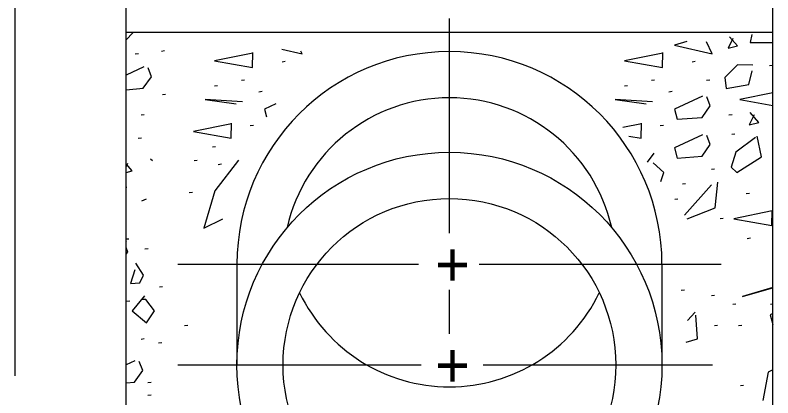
# Model space of a CAD drawing. Extents: x 997.6 to 1036.6, y 998.9 to 1022.5.
# Drawn here: x 1018.489 to 1021.052, y 1003.678 to 1004.971 of the extents above; entities that cross this region are included whole.
import ezdxf

# ---------------------------------------------------------------- set-up
doc = ezdxf.new("R2010")
doc.units = 0
doc.layers.add('Level 1', color=7, linetype='Continuous')

msp = doc.modelspace()

# ---------------------------------------------------------------- linework, layer by layer
at = {"layer": 'Level 1'}
for p, q in [((1018.4892, 1003.7516), (1018.4892, 1006.2936)), ((1018.8642, 1003.2102), (1018.8642, 1005.2536)), ((1021.0517, 1003.2102), (1021.0517, 1005.2536)), ((1019.9579, 1004.2343), (1019.9579, 1004.9592)), ((1018.8642, 1004.9133), (1021.0517, 1004.9133)), ((1019.0388, 1004.1289), (1019.8534, 1004.1289)), ((1019.2392, 1004.1289), (1019.2392, 1003.7886)), ((1020.0582, 1004.1289), (1020.8771, 1004.1289)), ((1020.6767, 1004.1289), (1020.6767, 1003.7886)), ((1019.9579, 1003.8944), (1019.9579, 1004.043)), ((1019.0388, 1003.7886), (1019.862, 1003.7886)), ((1020.0717, 1003.7886), (1020.8476, 1003.7886))]:
    msp.add_line(p, q, dxfattribs=at)
for points in [[(1018.8642, 1004.8871), (1018.8874, 1004.9108)], [(1020.9161, 1004.8921), (1020.9001, 1004.8588)], [(1020.9321, 1004.8668), (1020.9049, 1004.8976)], [(1020.9802, 1004.9057), (1020.9748, 1004.8788)], [(1020.7605, 1004.8821), (1020.7188, 1004.8695)], [(1020.7188, 1004.8695), (1020.8468, 1004.8402)], [(1020.8468, 1004.8402), (1020.8268, 1004.8802)], [(1020.9001, 1004.8588), (1020.9321, 1004.8668)], [(1020.9748, 1004.8788), (1021.0517, 1004.8788)], [(1018.9062, 1004.8398), (1018.8955, 1004.8385)], [(1018.9945, 1004.8497), (1018.9838, 1004.8483)], [(1019.2931, 1004.8428), (1019.1638, 1004.8161), (1019.2918, 1004.7934), (1019.2931, 1004.8441)], [(1019.3912, 1004.8559), (1019.4602, 1004.8402)], [(1019.4602, 1004.8402), (1019.4558, 1004.8489)], [(1020.6797, 1004.8428), (1020.5503, 1004.8161), (1020.6783, 1004.7934), (1020.6797, 1004.8441)], [(1019.4027, 1004.8137), (1019.392, 1004.8123)], [(1020.7893, 1004.8137), (1020.7786, 1004.8123)], [(1018.9238, 1004.7956), (1018.8642, 1004.7678)], [(1018.9505, 1004.7623), (1018.9385, 1004.7929)], [(1020.9842, 1004.8015), (1020.9321, 1004.8028), (1020.8894, 1004.7601), (1020.8934, 1004.7228), (1020.9708, 1004.7361), (1020.9815, 1004.7828)], [(1021.051, 1004.8006), (1021.0403, 1004.7993)], [(1018.9225, 1004.7236), (1018.9505, 1004.7623)], [(1019.1736, 1004.7318), (1019.1629, 1004.7305)], [(1019.2653, 1004.7515), (1019.2545, 1004.7502)], [(1020.5602, 1004.7318), (1020.5495, 1004.7305)], [(1020.6518, 1004.7515), (1020.6411, 1004.7502)], [(1020.8383, 1004.7515), (1020.8277, 1004.7502)], [(1018.8642, 1004.7189), (1018.9225, 1004.7236)], [(1019.3241, 1004.7123), (1019.3134, 1004.7109)], [(1020.7107, 1004.7123), (1020.7, 1004.7109)], [(1021.0517, 1004.7082), (1020.9398, 1004.6852)], [(1018.9978, 1004.7024), (1018.9871, 1004.7011)], [(1019.2575, 1004.6774), (1019.1321, 1004.6854), (1019.2362, 1004.6708)], [(1020.6441, 1004.6774), (1020.5187, 1004.6854), (1020.6228, 1004.6708)], [(1020.8134, 1004.6974), (1020.7188, 1004.6534), (1020.7281, 1004.6188), (1020.8121, 1004.6254), (1020.8401, 1004.6641), (1020.8281, 1004.6948)], [(1020.9398, 1004.6852), (1021.0517, 1004.6653)], [(1019.3707, 1004.6713), (1019.3322, 1004.6534)], [(1018.9258, 1004.6337), (1018.9152, 1004.6323)], [(1019.3322, 1004.6534), (1019.3393, 1004.627)], [(1020.9136, 1004.6337), (1020.9029, 1004.6323)], [(1020.988, 1004.6336), (1020.972, 1004.6003), (1021.0041, 1004.6083), (1020.9747, 1004.6416)], [(1019.2212, 1004.6039), (1019.0918, 1004.5772), (1019.2198, 1004.5545), (1019.2212, 1004.6053)], [(1020.6078, 1004.6039), (1020.544, 1004.5907)], [(1020.6064, 1004.5545), (1020.6078, 1004.6053)], [(1019.2947, 1004.5977), (1019.284, 1004.5963)], [(1020.6813, 1004.5977), (1020.6706, 1004.5963)], [(1018.916, 1004.5552), (1018.9053, 1004.5538)], [(1020.5643, 1004.5619), (1020.6064, 1004.5545)], [(1020.8134, 1004.5666), (1020.7188, 1004.5225), (1020.7281, 1004.4878), (1020.8121, 1004.4945), (1020.8401, 1004.5332), (1020.8281, 1004.5639)], [(1020.9935, 1004.5574), (1020.9268, 1004.5081), (1020.9108, 1004.4574), (1020.9294, 1004.4388), (1021.0135, 1004.4921), (1020.9988, 1004.5614)], [(1020.9234, 1004.5683), (1020.9128, 1004.5669)], [(1019.167, 1004.5257), (1019.1563, 1004.5243)], [(1020.6494, 1004.5041), (1020.6261, 1004.4742)], [(1018.9538, 1004.4788), (1018.9471, 1004.4841)], [(1019.1048, 1004.4799), (1019.0942, 1004.4786)], [(1019.2445, 1004.4804), (1019.1642, 1004.3773)], [(1018.8693, 1004.47), (1018.8642, 1004.4592)], [(1018.8853, 1004.4447), (1018.8642, 1004.4687)], [(1019.1867, 1004.4668), (1019.176, 1004.4655)], [(1020.6828, 1004.4388), (1020.6468, 1004.4721)], [(1020.8547, 1004.4504), (1020.844, 1004.4491)], [(1018.8642, 1004.4393), (1018.8853, 1004.4447)], [(1020.6725, 1004.4083), (1020.6828, 1004.4388)], [(1020.7565, 1004.4013), (1020.7458, 1004.4)], [(1020.8561, 1004.32), (1020.8654, 1004.4068)], [(1018.8669, 1004.3883), (1018.8642, 1004.3878)], [(1019.0885, 1004.3719), (1019.0778, 1004.3706)], [(1019.1642, 1004.3773), (1019.1268, 1004.2507)], [(1020.8441, 1004.3974), (1020.7524, 1004.295)], [(1018.9324, 1004.3493), (1018.9164, 1004.3427)], [(1020.7303, 1004.349), (1020.7197, 1004.3477)], [(1020.9725, 1004.3686), (1020.9618, 1004.3673)], [(1020.7615, 1004.2822), (1020.8561, 1004.32)], [(1021.0495, 1004.3093), (1020.9201, 1004.2827), (1021.0482, 1004.26), (1021.0495, 1004.3107)], [(1019.1268, 1004.2507), (1019.1918, 1004.2821)], [(1020.8842, 1004.2835), (1020.8735, 1004.2822)], [(1018.8738, 1004.2138), (1018.8642, 1004.2135)], [(1018.8658, 1004.2058), (1018.8642, 1004.2048)], [(1020.9758, 1004.2168), (1020.9651, 1004.2154)], [(1018.8698, 1004.1698), (1018.8642, 1004.1856)], [(1018.8658, 1004.1752), (1018.8642, 1004.1804)], [(1018.8642, 1004.1745), (1018.8658, 1004.1752)], [(1018.8642, 1004.1629), (1018.8698, 1004.1698)], [(1018.9389, 1004.1808), (1018.9283, 1004.1794)], [(1018.8938, 1004.1098), (1018.8791, 1004.0645), (1018.9111, 1004.0658), (1018.9231, 1004.0925), (1018.8978, 1004.1325)], [(1018.988, 1004.0532), (1018.9773, 1004.0518)], [(1020.7526, 1004.0419), (1020.7419, 1004.0406)], [(1021.0517, 1004.0509), (1020.9495, 1004.0205)], [(1020.9495, 1004.0205), (1021.0517, 1004.0488)], [(1018.9271, 1004.0218), (1018.8844, 1003.9712), (1018.9338, 1003.9312), (1018.9604, 1003.9712), (1018.9311, 1004.0098), (1018.9164, 1004.0098)], [(1020.8547, 1004.0237), (1020.844, 1004.0223)], [(1018.8768, 1004.0041), (1018.8661, 1004.0028)], [(1020.9267, 1003.9943), (1020.916, 1003.9929)], [(1021.0517, 1003.9939), (1021.0437, 1003.9929)], [(1020.7894, 1003.9672), (1020.7626, 1003.9388)], [(1021.0517, 1003.9624), (1021.0428, 1003.9583)], [(1020.7974, 1003.8765), (1020.7908, 1003.9565)], [(1021.0428, 1003.9583), (1021.0517, 1003.9252)], [(1019.0731, 1003.9223), (1019.0624, 1003.9209)], [(1020.8645, 1003.9223), (1020.8538, 1003.9209)], [(1020.9463, 1003.9223), (1020.9357, 1003.9209)], [(1018.9258, 1003.8764), (1018.9152, 1003.8751)], [(1018.9848, 1003.8633), (1018.974, 1003.862)], [(1020.7588, 1003.8656), (1020.7974, 1003.8765)], [(1018.8943, 1003.8028), (1018.8642, 1003.7887)], [(1018.921, 1003.7694), (1018.909, 1003.8001)], [(1018.893, 1003.7308), (1018.921, 1003.7694)], [(1021.0362, 1003.7644), (1021.0175, 1003.6684)], [(1021.0517, 1003.7725), (1021.0362, 1003.7644)], [(1018.8642, 1003.7284), (1018.893, 1003.7308)], [(1018.9488, 1003.7292), (1018.938, 1003.7278)], [(1020.9528, 1003.7193), (1020.9422, 1003.718)], [(1018.9488, 1003.6867), (1018.938, 1003.6853)]]:
    msp.add_lwpolyline(points, dxfattribs=at)
for radius in [0.7187, 0.5625]:
    msp.add_circle((1019.9579, 1003.7886), radius, dxfattribs=at)
for centre, radius, start, end in [((1019.9579, 1004.1289), 0.7187, 0, 180), ((1019.9579, 1004.1289), 0.5625, 12.7298, 167.2732), ((1019.9579, 1004.277), 0.5625, 205.7311, 334.2663)]:
    msp.add_arc(centre, radius, start, end, dxfattribs=at)

# ---------------------------------------------------------------- texts
for p in [(1019.9095, 1004.0539), (1019.9095, 1003.7136)]:
    msp.add_text('+', height=0.15, dxfattribs=at).set_placement(p)

doc.saveas('drawing.dxf')
